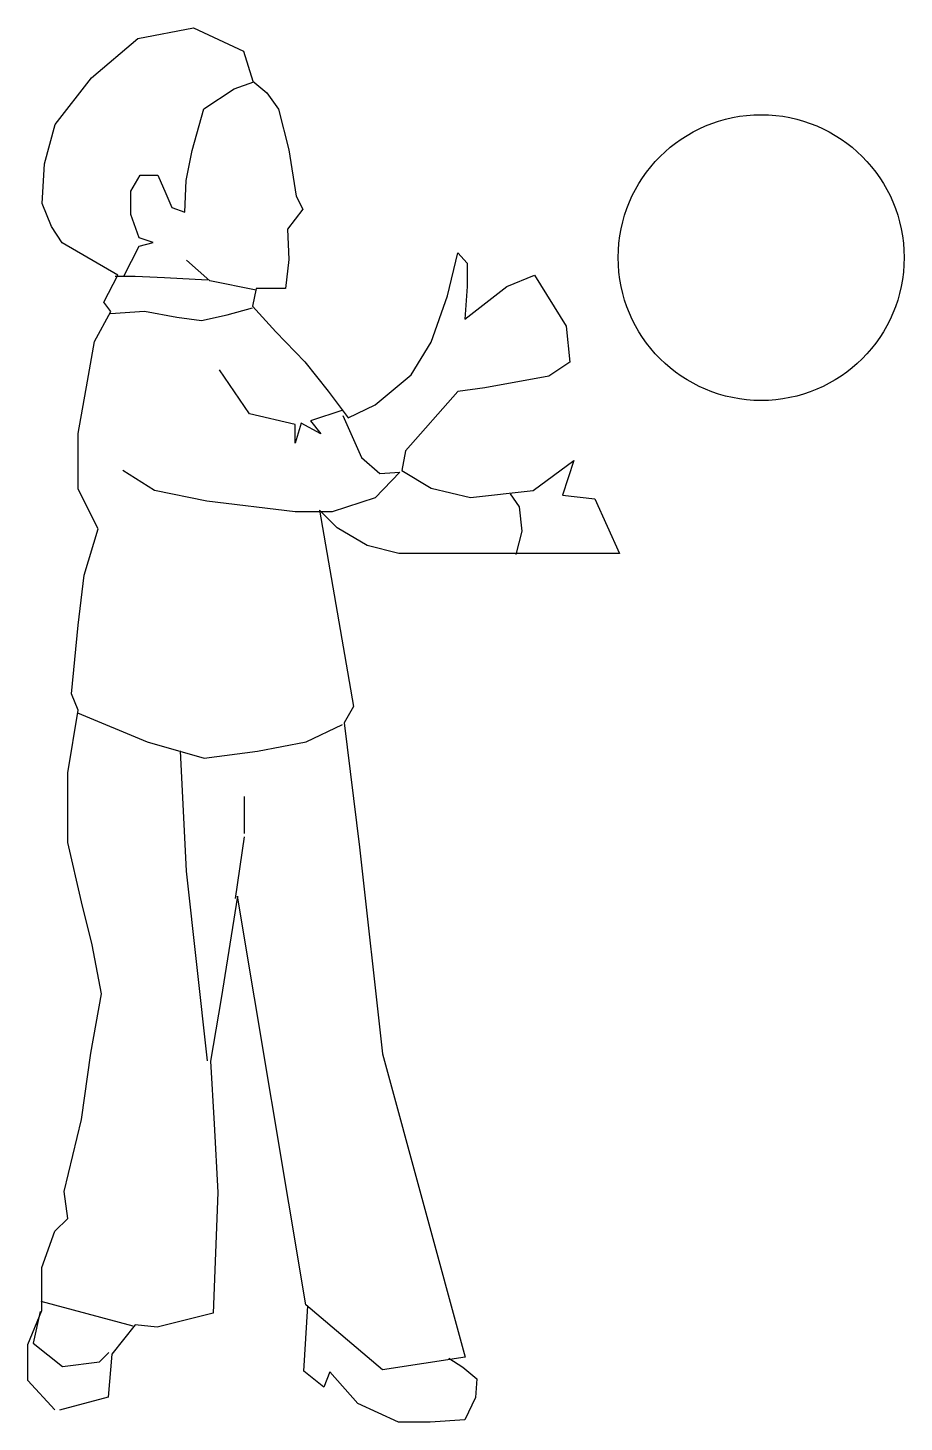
# Model space of a CAD drawing. Extents: x 53366 to 53940, y 18673 to 19587.
import ezdxf

# ---------------------------------------------------------------- set-up
doc = ezdxf.new("R2010")
doc.units = 0
doc.header["$LTSCALE"] = 1270
doc.header["$MEASUREMENT"] = 0
doc.layers.get('0').update_dxf_attribs({"linetype": 'CONTINUOUS'})

msp = doc.modelspace()

# ---------------------------------------------------------------- linework, layer by layer
at = {"linetype": 'Continuous'}
for p, q in [((53437.581, 19580.094), (53474.121, 19587.054)), ((53474.121, 19587.054), (53506.92, 19571.829)), ((53407.131, 19554.255), (53437.581, 19580.094)), ((53506.92, 19571.829), (53513.01, 19552.08)), ((53383.38, 19523.805), (53407.131, 19554.255)), ((53500.656, 19547.121), (53513.706, 19551.732)), ((53513.01, 19552.08), (53522.145, 19544.424)), ((53480.82, 19534.071), (53500.656, 19547.121)), ((53522.145, 19544.424), (53529.801, 19533.81)), ((53473.251, 19506.666), (53480.82, 19534.071)), ((53529.801, 19533.81), (53536.674, 19507.101)), ((53376.42, 19497.966), (53383.38, 19523.805)), ((53469.336, 19486.917), (53473.251, 19506.666)), ((53536.674, 19507.101), (53541.285, 19476.651)), ((53374.941, 19472.04), (53376.42, 19497.966)), ((53432.97, 19479.957), (53439.06, 19490.571)), ((53439.06, 19490.571), (53450.631, 19490.571)), ((53450.631, 19490.571), (53456.025, 19478.391)), ((53468.466, 19466.211), (53469.336, 19486.917)), ((53432.97, 19464.732), (53432.97, 19479.957)), ((53456.025, 19478.391), (53459.94, 19469.256)), ((53541.285, 19476.651), (53545.809, 19468.125)), ((53381.031, 19456.815), (53374.941, 19472.04)), ((53459.94, 19469.256), (53468.466, 19466.211)), ((53545.809, 19468.125), (53535.804, 19455.075)), ((53438.451, 19449.507), (53432.97, 19464.732)), ((53387.991, 19446.201), (53381.031, 19456.815)), ((53447.586, 19446.462), (53438.451, 19449.507)), ((53535.804, 19455.075), (53536.674, 19435.326)), ((53424.531, 19424.886), (53387.991, 19446.201)), ((53428.446, 19424.277), (53438.451, 19444.026)), ((53438.451, 19444.026), (53447.586, 19446.462)), ((53640.465, 19411.401), (53647.425, 19439.676)), ((53647.425, 19439.676), (53653.515, 19432.716)), ((53484.735, 19421.232), (53469.51, 19434.891)), ((53536.674, 19435.326), (53534.325, 19416.186)), ((53653.515, 19432.716), (53653.515, 19417.491)), ((53415.396, 19407.225), (53424.531, 19424.886)), ((53435.841, 19424.016), (53422.791, 19424.016)), ((53454.981, 19423.146), (53435.841, 19424.016)), ((53483.256, 19421.667), (53454.981, 19423.146)), ((53515.185, 19415.142), (53484.735, 19421.232)), ((53679.354, 19417.491), (53697.624, 19425.06)), ((53697.624, 19425.06), (53718.243, 19391.565)), ((53515.185, 19416.186), (53512.836, 19404.615)), ((53534.325, 19416.186), (53515.185, 19416.186)), ((53651.949, 19396.176), (53679.354, 19417.491)), ((53653.515, 19417.491), (53651.949, 19396.176)), ((53419.92, 19401.135), (53415.396, 19407.225)), ((53496.045, 19399.047), (53512.836, 19403.571)), ((53512.836, 19404.615), (53528.061, 19387.911)), ((53629.764, 19380.951), (53640.465, 19411.401)), ((53409.306, 19381.386), (53419.92, 19401.135)), ((53419.746, 19399.917), (53441.931, 19401.396)), ((53441.931, 19401.396), (53463.246, 19397.481)), ((53463.246, 19397.481), (53479.341, 19395.132)), ((53479.341, 19395.132), (53496.045, 19399.047)), ((53528.061, 19387.911), (53547.114, 19368.075)), ((53718.243, 19391.565), (53720.679, 19367.901)), ((53404.695, 19355.547), (53409.306, 19381.386)), ((53616.714, 19359.636), (53629.764, 19380.951)), ((53547.114, 19368.075), (53562.339, 19349.022)), ((53720.679, 19367.901), (53707.02, 19358.766)), ((53510.835, 19334.058), (53491.086, 19362.942)), ((53593.05, 19339.887), (53616.714, 19359.636)), ((53707.02, 19358.766), (53664.999, 19351.197)), ((53398.605, 19321.182), (53404.695, 19355.547)), ((53562.339, 19349.022), (53575.389, 19331.361)), ((53647.425, 19348.761), (53613.06, 19309.872)), ((53664.999, 19351.197), (53647.425, 19348.761)), ((53575.389, 19331.361), (53593.05, 19339.887)), ((53540.676, 19327.098), (53510.835, 19334.058)), ((53571.996, 19336.407), (53550.681, 19329.447)), ((53571.996, 19332.927), (53584.176, 19305.522)), ((53398.605, 19284.642), (53398.605, 19321.182)), ((53544.591, 19327.968), (53540.676, 19314.918)), ((53540.676, 19314.918), (53540.676, 19327.098)), ((53557.641, 19321.008), (53544.591, 19327.968)), ((53550.681, 19329.447), (53557.641, 19321.008)), ((53584.176, 19305.522), (53596.269, 19294.908)), ((53613.06, 19309.872), (53610.624, 19296.822)), ((53696.754, 19283.772), (53723.463, 19303.521)), ((53723.463, 19303.521), (53715.894, 19280.727)), ((53448.456, 19283.772), (53427.75, 19296.822)), ((53609.319, 19295.778), (53593.224, 19278.987)), ((53596.269, 19294.908), (53609.319, 19295.778)), ((53610.624, 19296.822), (53629.764, 19285.251)), ((53411.655, 19258.716), (53398.605, 19284.642)), ((53629.764, 19285.251), (53655.69, 19279.161)), ((53482.821, 19276.812), (53448.456, 19283.772)), ((53540.676, 19269.852), (53482.821, 19276.812)), ((53593.224, 19278.987), (53565.036, 19269.852)), ((53655.69, 19279.161), (53696.754, 19283.772)), ((53681.529, 19281.597), (53687.619, 19273.158)), ((53715.894, 19280.727), (53737.209, 19278.291)), ((53737.209, 19278.291), (53753.304, 19242.447)), ((53565.036, 19269.852), (53540.676, 19269.852)), ((53556.684, 19270.896), (53578.869, 19142.223)), ((53568.255, 19259.412), (53556.684, 19270.896)), ((53687.619, 19273.158), (53689.185, 19257.063)), ((53402.52, 19228.266), (53411.655, 19258.716)), ((53588.004, 19247.841), (53568.255, 19259.412)), ((53689.185, 19257.063), (53685.27, 19241.838)), ((53608.71, 19242.447), (53588.004, 19247.841)), ((53753.304, 19242.447), (53608.71, 19242.447)), ((53398.605, 19195.467), (53402.52, 19228.266)), ((53394.081, 19150.488), (53398.605, 19195.467)), ((53398.605, 19139.787), (53394.081, 19150.488)), ((53391.645, 19098.723), (53398.605, 19139.787)), ((53397.996, 19138.047), (53443.671, 19118.994)), ((53578.869, 19142.223), (53572.779, 19131.522)), ((53547.984, 19118.994), (53571.735, 19130.478)), ((53572.779, 19131.522), (53582.784, 19050.003)), ((53443.671, 19118.994), (53481.081, 19108.293)), ((53469.51, 19034.169), (53465.595, 19113.252)), ((53481.081, 19108.293), (53516.055, 19112.904)), ((53516.055, 19112.904), (53547.984, 19118.994)), ((53391.645, 19053.048), (53391.645, 19098.723)), ((53507.616, 19058.964), (53507.616, 19083.324)), ((53501.526, 19016.334), (53507.616, 19056.789)), ((53400.78, 19014.072), (53391.645, 19053.048)), ((53582.784, 19050.003), (53598.009, 18914.544)), ((53483.256, 18909.933), (53469.51, 19034.169)), ((53407.74, 18985.884), (53400.78, 19014.072)), ((53502.831, 19017.813), (53492.13, 18950.823)), ((53547.81, 18749.94), (53502.831, 19017.813)), ((53413.83, 18953.868), (53407.74, 18985.884)), ((53406.87, 18914.979), (53413.83, 18953.868)), ((53492.13, 18950.823), (53485.17, 18909.759)), ((53400.78, 18871.479), (53406.87, 18914.979)), ((53485.17, 18909.759), (53487.606, 18868.608)), ((53598.009, 18914.544), (53652.21, 18715.749)), ((53389.296, 18824.325), (53400.78, 18871.479)), ((53487.606, 18868.608), (53489.955, 18823.629)), ((53391.645, 18806.664), (53389.296, 18824.325)), ((53489.955, 18823.629), (53486.91, 18744.459)), ((53383.206, 18798.225), (53391.645, 18806.664)), ((53374.68, 18774.474), (53383.206, 18798.225)), ((53374.68, 18746.199), (53374.68, 18774.474)), ((53365.545, 18724.014), (53374.68, 18746.199)), ((53373.636, 18745.59), (53369.025, 18724.884)), ((53434.536, 18736.02), (53374.245, 18752.115)), ((53546.505, 18706.614), (53548.941, 18749.244)), ((53598.009, 18707.31), (53547.81, 18749.94)), ((53435.841, 18736.89), (53420.616, 18717.75)), ((53450.37, 18735.324), (53435.841, 18736.89)), ((53486.91, 18744.459), (53450.37, 18735.324)), ((53365.545, 18700.35), (53365.545, 18724.014)), ((53369.025, 18724.884), (53388.165, 18709.659)), ((53412.525, 18712.704), (53418.615, 18718.794)), ((53420.616, 18717.75), (53418.18, 18689.475)), ((53388.165, 18709.659), (53412.525, 18712.704)), ((53652.21, 18715.749), (53598.009, 18707.31)), ((53641.509, 18715.14), (53650.644, 18709.05)), ((53650.644, 18709.05), (53659.779, 18701.394)), ((53383.206, 18681.21), (53365.545, 18700.35)), ((53559.555, 18696), (53546.505, 18706.614)), ((53563.47, 18706.005), (53559.555, 18696)), ((53581.74, 18685.299), (53563.47, 18706.005)), ((53659.779, 18701.394), (53658.909, 18689.214)), ((53418.18, 18689.475), (53386.251, 18680.949)), ((53608.449, 18673.119), (53581.74, 18685.299)), ((53658.909, 18689.214), (53651.949, 18674.685)), ((53629.155, 18673.119), (53608.449, 18673.119)), ((53651.949, 18674.685), (53629.155, 18673.119))]:
    msp.add_line(p, q, dxfattribs=at)
msp.add_circle((53846.133, 19436.457), 93.699, dxfattribs=at)

doc.saveas('drawing.dxf')
